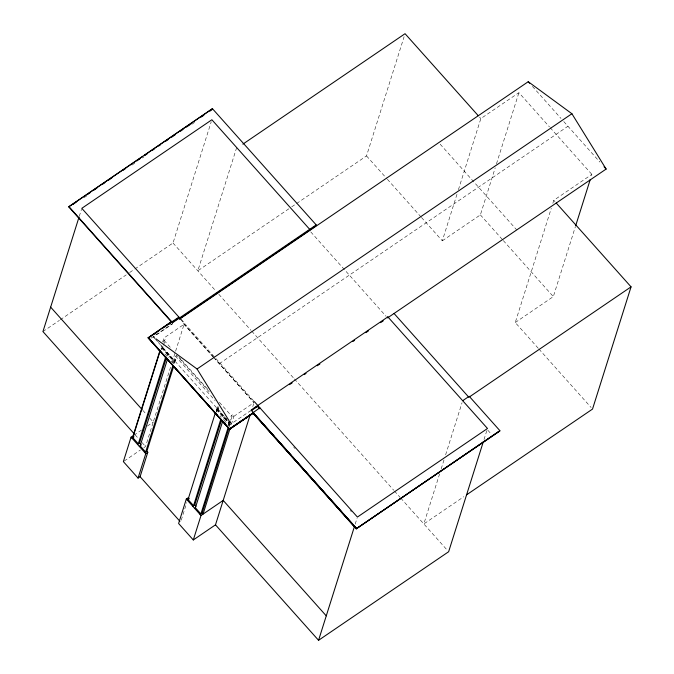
<?xml version="1.0" encoding="UTF-8"?>
<svg xmlns="http://www.w3.org/2000/svg" width="674" height="674" viewBox="0 0 674 674"><rect width="100%" height="100%" fill="white"/><g stroke="black" fill="none" stroke-linecap="round" stroke-linejoin="round"><path stroke-width="0.51" stroke-dasharray="3.37 2.53" d="M79.279 216.32L81.487 209.336M134.859 268.985L173.016 243.002L211.24 121.767M162.67 341.996L163.925 338.011L184.086 324.287M161.145 349.705L162.367 348.871L161.912 348.357L160.69 349.191L161.145 349.705L161.794 347.666L174.111 361.458M163.496 342.249L164.085 340.387L165.307 339.553L163.925 338.011M162.367 348.871L163.007 346.832M163.538 345.155L165.307 339.553M166.798 356.521L167.422 354.532L169.258 356.597L168.037 357.422M236.684 147.547L197.827 270.788L290.865 207.432M143.84 447.671L145.55 446.508L153.251 422.059L149.763 418.15M153.571 421.065L170.867 366.193M172.131 362.199L175.274 352.224M175.594 351.221L184.406 323.267L253.651 400.828M171.196 360.961L173.092 363.084L173.732 361.045L174.954 360.211L175.324 360.632L173.909 361.601L161.592 347.801M173.909 361.601L175.56 359.891L175.189 359.469L176.537 355.181L210.76 393.515M173.092 363.084L174.313 362.25L174.954 360.211M175.324 360.632L175.56 359.891M219.286 363.716L219.606 362.696M181.247 520.151L186.799 502.551M216.337 409.497L218.199 407.644L218.486 407.964L216.337 409.497L228.798 423.449L230.424 422.345L232.488 414.805L233.87 416.347L230.727 426.33M216.388 411.578L217.609 410.752L217.146 410.239L215.933 411.064L216.388 411.578L217.028 409.539L218.25 408.714L218.199 407.644M217.264 408.798L218.073 406.228M216.523 412.227L217.146 410.239M217.609 410.752L218.25 408.714M228.789 425.471L228.334 424.957L229.034 422.708L230.66 421.604M229.438 422.43L231.275 415.639L232.488 414.805M228.334 424.957L229.548 424.131L230.424 422.345M229.387 426.634L230.011 424.645L229.548 424.131M252.767 406.616L253.71 403.625M291.732 206.842L366.513 155.921L404.105 36.708M421.444 217.449L442.304 240.812L457.149 193.724M458.413 189.723L480.84 118.59L518.913 92.667L549.487 126.914M355.206 524.069L357.094 518.079M442.304 240.812L480.377 214.888L495.221 167.801M496.485 163.799L518.913 92.667M439.625 473.856L423.828 523.942L463.83 496.704M441.2 468.843L444.36 458.826M445.624 454.815L462.052 402.723M538.231 348.256L515.256 322.534L551.265 208.325M552.849 203.312L553.792 200.313L591.865 174.381L590.921 177.388M484.016 439.524L487.176 429.507M515.256 322.534L553.329 296.602L575.444 226.481M84.208 197.575L87.671 195.207M131.902 165.096L137.1 161.549M142.307 158.011L144.042 156.831M191.736 124.353L195.199 121.986M42.942 331.574L59.422 320.361M60.289 319.762L126.19 274.891M129.661 272.523L134 269.575M150.883 338.264L172.788 323.343M154.784 338.525L153.386 336.949L172.814 323.722M167.422 354.532L166.2 355.367L163.672 352.536M175.189 359.469L173.968 360.304L175.324 356.015L215.124 400.6M173.555 363.598L174.768 362.764L174.313 362.25M219.303 363.682L567.963 126.265M133.941 435.21L141.498 430.063M147.379 426.061L153.251 422.059M124.21 461.033L140.428 449.988M223.279 419.295L224.501 418.47L222.664 416.414L221.443 417.24L220.179 415.824M233.87 416.347L253.18 403.195M229.211 422.177L230.432 421.343M228.975 422.918L230.196 422.093M228.722 425.555L250.492 410.736M153.386 336.949L155.071 338.188M550.178 127.689L593.086 175.754M479.576 117.175L480.84 118.59M553.792 200.313L555.014 201.678M440.164 144.185L516.697 229.901M480.377 214.888L502.61 239.792M503.31 240.567L553.329 296.602M366.513 155.921L386.682 178.509M387.373 179.284L420.753 216.666M538.922 349.039L591.132 407.517M310.765 231.907L386.151 316.35M487.799 430.206L491.548 434.41M173.016 243.002L216.017 291.168M218.814 294.302L250.998 330.353M251.705 331.136L293.687 378.165M294.386 378.948L393.742 490.242M394.442 491.026L400.036 497.294M400.744 498.078L447.258 550.186M213.077 356.757L182.789 322.829L214.197 357.953M213.498 357.178L254.022 402.622L214.896 358.737M293.679 447.047L295.077 448.606M350.126 510.277L351.525 511.836M164.085 340.387L171.086 348.222M178.787 356.841L180.885 359.2M181.584 359.983L208.873 390.549M219.37 402.311L231.275 415.639M155.492 339.308L157.59 341.659M158.289 342.443L160.387 344.793M163.184 347.927L226.868 419.262M227.568 420.045L231.064 423.963L229.421 421.301M162.687 347.666L174.339 360.716M216.977 408.478L227.879 420.686M162.51 347.826L174.136 360.86M216.573 408.756L229.034 422.708M216.742 409.219L229.202 423.179M223.911 420.003L227.702 424.249M142.787 410.331L146.275 414.24M135.078 434.781L137.867 437.906M142.054 442.599L145.55 446.508M532.418 86.398L560.995 118.447M563.776 121.573L599.885 162.063"/><path stroke-width="1.01" d="M171.752 322.282L68.706 206.817L212.436 108.683L316.19 224.897L315.87 225.916L179.292 318.92M78.968 217.314L42.942 331.574L134.379 433.997M144.548 155.172L212.436 108.683M212.478 109.643L212.327 109.02M254.342 401.603L357.422 517.059L487.496 428.487L387.862 316.89L251.284 409.893L253.593 412.935L229.666 429.228L148.095 337.859L171.996 321.321L172.283 321.86M200.936 396.809L148.373 337.927L229.446 429.287L253.138 412.892L356.47 528.635M159.839 350.977L133.098 435.783L131.068 437.165L123.359 461.614L138.06 478.077L140.091 476.695L147.8 452.254L146.881 451.218L173.513 366.74M160.058 351.179L132.803 437.645L138.313 443.821L165.577 357.355M171.592 321.599L148.095 337.859M172.173 322.197L172.392 321.523L173.108 322.332L316.19 224.897M137.496 444.377L139.535 442.986L166.166 358.509M179.865 318.187L179.57 319.122L528.231 81.706L571.906 113.737L606.128 169.064L387.542 317.909L387.862 316.89M139.333 446.432L140.15 445.876L167.413 359.411M172.923 365.586L145.66 452.052L140.15 445.876M138.06 478.077L145.769 453.636L147.8 452.254M187.229 500.074L189.259 498.693L188.341 497.665L186.31 499.046L178.602 523.487L193.303 539.95L215.486 524.844L250.248 414.594M215.301 413.052L188.038 499.518L193.556 505.694L220.811 419.228M192.739 506.25L194.769 504.868L221.409 420.382M194.575 508.306L195.393 507.749L222.656 421.284M228.166 427.459L200.903 513.925L195.393 507.749M193.303 539.95L201.004 515.509L223.195 500.403L326.267 615.859M200.085 514.481L202.124 513.099L228.756 428.622M229.446 429.287L232.1 427.156M229.666 429.228L148.204 337.522M230.095 428.319L203.043 514.127L202.124 513.099M309.366 230.348L309.686 229.328L211.872 119.761L81.798 208.333L183.109 321.818M253.247 412.547L259.861 407.778L259.532 408.798L257.249 406.136L253.871 408.436M462.684 400.701L469.188 396.278L499.881 430.652L356.335 528.728L253.146 413.145L253.39 412.707M250.964 410.913L257.468 406.481L257.788 405.47M215.486 524.844L318.558 640.3L354.583 526.065M356.217 528.812L499.771 430.989L356.217 528.812L253.028 413.229M483.384 441.529L448.64 551.728L318.558 640.3M499.299 431.385L499.661 430.863M575.756 225.478L590.289 179.394M556.235 203.043L631.058 286.854L592.522 409.076L466.442 494.927M68.706 206.817L142.804 156.36M72.674 204.576L76.154 202.208M87.451 194.516L90.055 192.747M93.534 190.38L97.005 188.012M102.221 184.457L104.832 182.688M108.303 180.32L111.783 177.953M123.081 170.261L125.684 168.483M137.85 160.201L140.462 158.424M144.8 155.467L147.412 153.689M152.627 150.142L154.363 148.954M158.71 145.997L160.446 144.809M165.661 141.262L168.264 139.484M171.744 137.117L175.223 134.749M180.43 131.203L183.042 129.425M186.513 127.057L189.992 124.69M201.29 116.998L203.893 115.229M209.976 111.084L211.72 109.896M242.867 144.143L405.049 33.7L478.313 115.76M172.249 321.616L178.896 317.092L178.568 318.111L172.064 322.543M149.249 337.337L152.728 334.97M155.332 333.192L159.687 330.235M162.291 328.457L171.862 321.936M153.487 334.717L156.098 332.939M168.273 324.649L170.884 322.871M155.905 338.803L197.061 368.99L571.906 113.737M131.986 438.201L134.016 436.811M144.851 452.608L146.881 451.218M289.55 384.635L292.154 382.866M304.294 374.601L306.03 373.421M317.302 365.738L319.906 363.968M352.856 341.533L354.591 340.353M365.864 332.67L368.467 330.9M380.608 322.635L383.211 320.866M229.598 428.908L253.694 412.598M253.146 413.145L229.724 429.026M469.736 396.7L631.058 286.854M233.785 426.019L236.313 424.3M237.989 423.162L243.044 419.733M244.721 418.596L253.138 412.892M394.046 313.486L468.868 397.289M253.357 412.825L356.462 528.315M254.157 413.811L270.266 431.866M271.673 433.433L274.47 436.567M275.877 438.142L291.286 455.405M292.685 456.972L308.102 474.235M309.501 475.81L324.919 493.073M327.016 495.424L341.726 511.903M343.833 514.262L356.554 528.517M68.815 206.48L171.718 321.776M161.086 345.577L162.485 347.144M201.661 397.635L217.719 415.597M219.109 417.155L229.8 429.136M50.651 307.133L142.088 409.548M139.535 442.986L141.372 445.051M194.769 504.868L195.999 506.233M131.068 437.165L145.769 453.636M186.31 499.046L201.004 515.509M140.091 476.695L179.933 521.322M528.231 81.706L529.629 83.273M604.047 166.731L606.128 169.064M197.061 368.99L228.874 420.416"/></g></svg>
